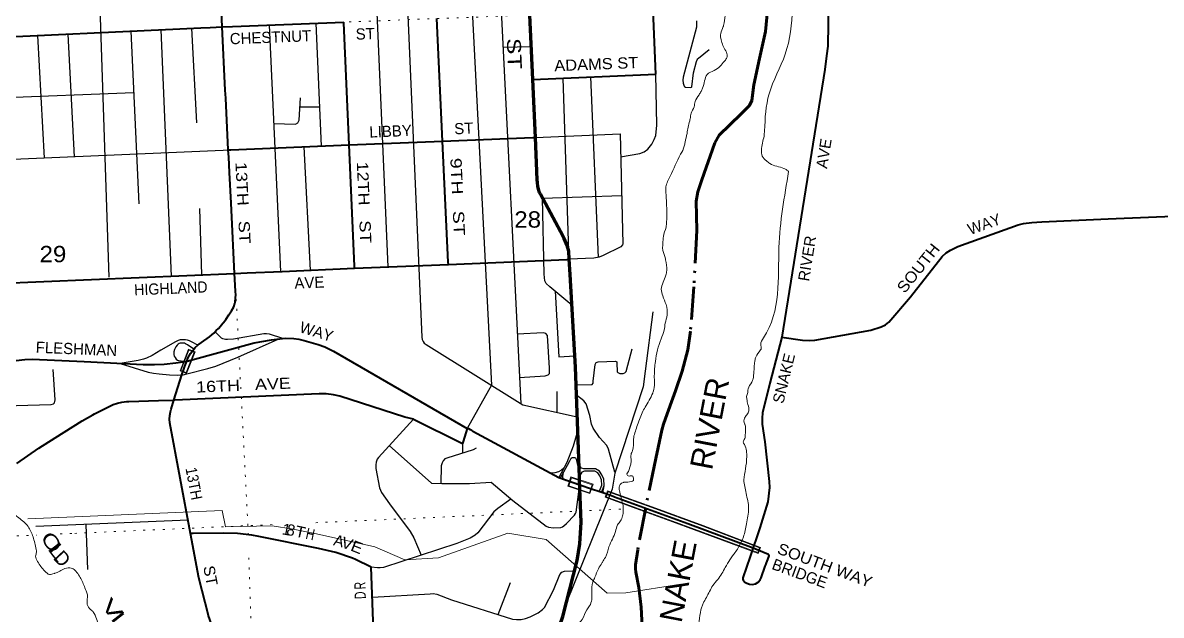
# Model space of a CAD drawing. Header units: feet. Extents: x 757852 to 1040949, y -536576 to -344549.
# Drawn here: x 995058 to 1007275, y -383632 to -377270 of the extents above; entities that cross this region are included whole.
import ezdxf
from ezdxf.enums import TextEntityAlignment as Align

# ---------------------------------------------------------------- set-up
doc = ezdxf.new("R2010")
doc.units = ezdxf.units.FT
doc.header["$LTSCALE"] = 70
doc.linetypes.add('DASH_DOUBLE_DOT', pattern=[9.2, 5, -1.2, 0.3, -1.2, 0.3, -1.2])
doc.linetypes.add('DOTTED', pattern=[1.5, 0.3, -1.2])
for name, color, linetype, lineweight in [('10', 7, 'DASH_DOUBLE_DOT', 70), ('17', 7, 'Continuous', 25), ('23', 7, 'Continuous', 70), ('24', 7, 'Continuous', 25), ('25', 7, 'Continuous', 25), ('26', 7, 'Continuous', 40), ('29', 7, 'Continuous', 25), ('39', 7, 'Continuous', 13), ('46', 7, 'Continuous', 13), ('59', 7, 'Continuous', 13), ('61', 7, 'Continuous', 13), ('7', 7, 'DOTTED', 13)]:
    doc.layers.add(name, color=color, linetype=linetype, lineweight=lineweight)
doc.layers.add('27', color=7, linetype='Continuous')
doc.layers.add('41', color=7, linetype='Continuous')

msp = doc.modelspace()

# ---------------------------------------------------------------- linework, layer by layer
at = {"layer": '10', "lineweight": 60}
for points in [[(1003060, -377020.58), (1003027.3, -377364.57)], [(1003027.3, -377364.57), (1002962.11, -377652.66), (1002904.69, -377936.53), (1002881.87, -378105.26), (1002857.19, -378158.06), (1002762.18, -378250.24), (1002530.16, -378476.18), (1002484.86, -378557.57), (1002433.68, -378703.39), (1002392.99, -378822.26), (1002344.55, -378957.53), (1002301.14, -379085.76), (1002285.51, -379186.52), (1002290.11, -379501.22), (1002259.76, -380106.88), (1002223.49, -380580.81), (1002193.36, -380783.11), (1002132.35, -381012.03), (1002062.29, -381220.62), (1002034.74, -381301.51), (1001971.48, -381468.53), (1001932.47, -381580.32), (1001914.71, -381644.66), (1001851.5, -381949.4), (1001742.25, -382476.75), (1001657.26, -382930.3), (1001632.99, -383090.2), (1001633.6, -383133.7), (1001637.06, -383168.25), (1001669.55, -383334.57)], [(1001669.55, -383334.57), (1001693.39, -383545.41), (1001702.48, -383684.34), (1001701.8, -383784.85), (1001686.18, -383964.44), (1001629.17, -384342.51), (1001537.43, -384803.03), (1001425.4, -385267.77), (1001287.67, -385780.75), (1001177.33, -386305.46), (1001034.33, -387041.95), (1000899.24, -387628.71), (1000837.11, -387869.08), (1000634.49, -388492.04), (1000483.9, -388940.82), (1000411.32, -389139.07), (1000314.18, -389315.66), (1000183.36, -389478.47), (999880.07, -389755.77), (999681.86, -389919.99), (999479.07, -390065.05), (999428.06, -390115.32), (999234.08, -390381.62)]]:
    msp.add_lwpolyline(points, dxfattribs=at)
at = {"layer": '23'}
for points in [[(1000558.89, -378500.89), (1000531.42, -377879.77), (1000500.79, -377187.42)], [(1000921.3, -379809.16), (1000916.37, -379722.9), (1000898.49, -379662.67), (1000867.45, -379585.04), (1000828.46, -379511.09), (1000613.61, -379110.81), (1000604.61, -379091.07), (1000592.86, -379058.16), (1000584.62, -379024.2), (1000579.97, -378989.57), (1000578.96, -378954.64), (1000558.89, -378500.89)], [(1001013.78, -381652.7), (1000987.47, -380966.08), (1000930.74, -379974.17), (1000921.3, -379809.16)], [(1001033.9, -382177.51), (1001032.85, -382150.15), (1001013.78, -381652.7)], [(1000284.75, -385404.54), (1000324.85, -385213.62), (1000470.92, -384715.22), (1000740.87, -383967.61), (1000852.94, -383643.78), (1001007.79, -383042.25), (1001035.92, -382865.21), (1001051.26, -382630.49), (1001033.89, -382177.51)]]:
    msp.add_lwpolyline(points, dxfattribs=at)
at = {"layer": '24'}
for p, q in [((1001244.48, -382306.13), (1001272.81, -382235.18)), ((1001268.17, -382314.24), (1001298.12, -382239.21))]:
    msp.add_line(p, q, dxfattribs=at)
for points in [[(1000811.27, -382157.78), (1000898.42, -381989.44), (1000967.49, -381812.91), (1000999.73, -381701.36), (1001013.78, -381652.7)], [(1000823.8, -382162.07), (1000923.9, -381979.43), (1000943.27, -381946.2), (1000954.9, -381938.82), (1000968.18, -381937.89), (1000979.41, -381938.82), (1000987.55, -381940.66), (1000995.85, -381954.5), (1001031.34, -382110.74)], [(1001298.12, -382239.21), (1001293.71, -382170.82), (1001272.3, -382123.67), (1001247.56, -382085.42), (1001202.92, -382058.12), (1001080.08, -382058.21), (1001052.02, -382051.74), (1001027.84, -382019.49)], [(1000869.05, -382046.18), (1000831.86, -382077.66), (1000805.96, -382090.62), (1000768.96, -382101.73), (1000713.16, -382104.67)], [(1000857.65, -382100.3), (1000848.51, -382136.9), (1000848.51, -382149.86), (1000854.06, -382159.11), (1000886.69, -382183.61)], [(1001272.81, -382235.18), (1001269.06, -382176.99), (1001250.3, -382135.69), (1001229.66, -382103.78), (1001195.89, -382083.13), (1001085.32, -382083.21), (1001055.71, -382096.17), (1001032.35, -382137.1)], [(1001300.29, -382325.24), (1001294.03, -382315.67), (1001291.2, -382310.34), (1001286.91, -382296.13), (1001288.48, -382278.1), (1001290.22, -382272.96), (1001292.18, -382265.14), (1001298.12, -382239.21)]]:
    msp.add_lwpolyline(points, dxfattribs=at)
at = {"layer": '25'}
for points in [[(996935.6, -380732.31), (996868.88, -380694.23), (996845.27, -380684.28), (996824.14, -380676.82), (996803.39, -380673.18), (996775.68, -380673.09), (996748.34, -380675.58), (996724.73, -380681.8), (996695.39, -380694.12), (996541, -380784.68), (996445.12, -380843.44), (996386.5, -380871.22), (996354.4, -380880.74), (996294.75, -380894.42), (996102.76, -380927.99)], [(996765.92, -381049.75), (996778.78, -381048.6), (996817.31, -381041.14), (997042.87, -380982.65), (997127.98, -380956.59), (997365.32, -380861.51), (997797.52, -380665.44)], [(997848.18, -380659.98), (997706.45, -380613.4), (997672.9, -380608.43), (997646.06, -380608.73), (997317.92, -380667.66), (997255.35, -380670.6), (997233.61, -380670.59), (997205.64, -380663.14), (997188.91, -380654.97), (997123.31, -380587.54)], [(996892.38, -380775.79), (996826.94, -380726.86), (996803.95, -380716), (996792.15, -380711.65), (996779.1, -380709.78), (996764.81, -380709.16), (996747.41, -380710.4), (996736.22, -380714.13), (996724.21, -380719.51), (996713.23, -380730.3), (996699.56, -380750.81), (996685.27, -380777.55), (996679.06, -380804.9), (996679.68, -380832.88), (996684.03, -380850.29), (996691.92, -380865.18), (996704.54, -380882.62), (996717.58, -380891.32), (996731.25, -380896.29), (996757.35, -380900.65), (996818.86, -380903.13)], [(996102.76, -380927.99), (996402.58, -381021.64), (996459.41, -381032.43), (996520.3, -381039.89), (996633.39, -381049.84), (996723.09, -381053.42), (996765.92, -381049.75)]]:
    msp.add_lwpolyline(points, dxfattribs=at)
at = {"layer": '26'}
for p, q in [((997196.25, -377312.69), (997149.18, -375990.2)), ((1001851.06, -377820.62), (1001823.68, -377136.8)), ((999562.77, -378541.35), (999500.81, -377225.69)), ((1000531.42, -377879.77), (1001851.06, -377820.62)), ((998561.12, -378582.02), (999562.77, -378541.35)), ((998618.49, -379906.27), (999625.05, -379863.83)), ((994698.94, -380071.56), (997330.69, -379960.58)), ((996680.22, -381321.01), (996765.92, -381049.75)), ((999251.41, -381527.57), (999775.83, -381787.12))]:
    msp.add_line(p, q, dxfattribs=at)
for points in [[(1003743.86, -374378.66), (1003697.89, -377519.52), (1003683.42, -377626.07), (1003664.53, -377769.82), (1003204.53, -380646.84)], [(1003204.53, -380646.84), (1003426.87, -380677.21), (1003497.74, -380681.75), (1003558.2, -380679.65), (1004159.14, -380568.85), (1004269.18, -380535.74), (1004315.05, -380512.78), (1004353.19, -380483.52), (1004584.87, -380213.78), (1004923.28, -379779.32), (1004967.65, -379738.91), (1005013.52, -379711.79), (1005092.36, -379670.74), (1005739.09, -379440.62), (1005795.62, -379426.59), (1005887.13, -379415.59), (1005994.06, -379407.5), (1006706.91, -379374.27), (1011645.52, -379169.61), (1011504.11, -375058.86)], [(997196.25, -377312.69), (997309.64, -377309.54), (998504.02, -377263.83)], [(998561.12, -378582.02), (998504.25, -377269.26), (998504.02, -377263.83)], [(994598.23, -377436.86), (996743.97, -377334.31), (996969.21, -377323.54), (997068.48, -377318.8), (997196.25, -377312.69)], [(997263.37, -378634.72), (997235.26, -378081.09), (997230.83, -377993.76), (997196.25, -377312.69)], [(997263.37, -378634.72), (997289.25, -378633.66), (998561.12, -378582.02)], [(998618.49, -379906.27), (998617.44, -379882.07), (998561.12, -378582.02)], [(999562.77, -378541.35), (1000532.25, -378501.98), (1000558.89, -378500.89)], [(999625.05, -379863.83), (999623.9, -379839.55), (999562.77, -378541.35)], [(997330.69, -379960.58), (997296.26, -379282.35), (997292.37, -379205.81), (997275.71, -378877.75), (997267.27, -378711.44), (997263.37, -378634.72)], [(999625.05, -379863.83), (1000895.92, -379810.23), (1000921.3, -379809.16)], [(997330.69, -379960.58), (997465.53, -379954.89), (997843.08, -379938.97), (998618.49, -379906.27)], [(996765.92, -381049.75), (996784.52, -380990.89), (996792.38, -380966), (996802.55, -380940.89), (996820.4, -380896.83), (996830.56, -380871.74), (996843.46, -380846.83), (996856.98, -380822.75), (996881.35, -380788.35), (996909.18, -380756.68), (996940.17, -380728.1), (996948.98, -380721.54), (996974.21, -380702.74), (996998.98, -380685.35), (997035.31, -380659.85), (997060.46, -380642.2), (997085.31, -380621.7), (997108.65, -380602.46), (997134.87, -380575.77), (997158.56, -380550.85), (997179.34, -380525.77), (997188.03, -380515.29), (997208.6, -380490.46), (997228.26, -380465.29), (997236.31, -380454.98), (997268.59, -380406.44), (997297.71, -380361.76), (997321.55, -380318.67), (997333.47, -380285.2), (997335.39, -380270.58), (997341.93, -380219.42), (997344.62, -380193.25), (997341.09, -380152.55), (997330.73, -379961.39), (997330.69, -379960.58)], [(994731.54, -380924.51), (995081.15, -380886.4), (995158.44, -380883.47), (995715.96, -380906.99), (996348.14, -380940.61), (996471.29, -380937.54), (996574.65, -380935.32), (996700.2, -380921.98), (996821.57, -380901.99), (997542.16, -380708.01), (997728.09, -380672.92), (997872.55, -380657.35), (997965.04, -380658.65), (998020.34, -380666.24), (998079.24, -380681.81), (998227.03, -380724.06), (998300.37, -380750.74), (998392.87, -380794.21), (999825.91, -381625.5)], [(1003204.53, -380646.84), (1003073.33, -381138.36), (1002996.26, -381456.96), (1002993.19, -381514.03), (1002993.19, -381580.78), (1003021.58, -381769.93), (1003067, -382194.86), (1003072.42, -382260.79), (1003052.77, -382414.67), (1002968.17, -382694.66), (1002863.92, -382999.2), (1002784.69, -383228.65), (1002784.71, -383242.73), (1002788.88, -383254.2), (1002806.6, -383276.1), (1002826.41, -383287.57), (1002855.21, -383298.86), (1002888.96, -383302.18), (1002921.28, -383292.79), (1002949.43, -383276.1), (1002970.2, -383252.54), (1002980.7, -383231.25), (1003025.53, -383105.05), (1003031.67, -383091.1), (1003040.01, -383068.16), (1003053.56, -383034.78), (1003067.11, -382993.07), (1003063.99, -382981.6), (1003060.86, -382978.47), (1002894.28, -382910.51)], [(999251.41, -381527.57), (999157.46, -381505.35), (998460.44, -381279.52), (998390.9, -381264.15), (998314.27, -381255.16), (998237.12, -381254.23), (996690.31, -381320.69), (996680.22, -381321.01)], [(994993.18, -382001.43), (995230.59, -381838.82), (995404.22, -381725.74), (995693.57, -381542.67), (995808.47, -381477.93), (995828.94, -381468), (995985.3, -381389.39), (995985.33, -381389.37), (996029.11, -381369.11), (996074.76, -381353.54), (996121.79, -381342.82), (996144.63, -381340.08), (996169.58, -381337.09), (996194.63, -381336.3), (996515.43, -381326.22), (996680.22, -381321.01)], [(996858.95, -382753.51), (996635.26, -381565.1), (996633.39, -381525.47), (996635.67, -381485.86), (996642.09, -381446.7), (996648.96, -381419.94), (996680.22, -381321.01)], [(999825.91, -381625.5), (999782.75, -381764.78), (999775.83, -381787.12)], [(1000811.27, -382157.78), (999888.54, -381658.25), (999877.37, -381649.61), (999861.55, -381639.56), (999844.76, -381631.21), (999827.46, -381624.76)], [(1001250.24, -382308.1), (1001160.71, -382277.44), (1001036.09, -382234.76), (1000811.27, -382157.78)], [(1001400, -382359.38), (1001374.54, -382350.66), (1001250.24, -382308.1)], [(1002894.28, -382910.51), (1002194.26, -382649.56), (1001409.39, -382362.59), (1001400, -382359.38)], [(999180, -385098.15), (998958.26, -384898.36), (998906.08, -384848.45), (998848.96, -384804.28), (998787.54, -384766.31), (998777.23, -384760.78), (998805.95, -384520.24), (998828.78, -383986.53), (998798.07, -383115.99), (998629.94, -383033.71), (998595.17, -383019.34), (998416.42, -382958.28), (998232.26, -382916.25), (997591.32, -382784.26), (997516.93, -382769.94), (997363.22, -382752.64), (997208.54, -382751.5), (996887.75, -382753.35), (996858.95, -382753.51)], [(997630.97, -385683.05), (997627.22, -385650.56), (997549.64, -385244.28), (997534.99, -385185.21), (997463.68, -384961.88), (997370.85, -384729.73), (997353.38, -384679.68), (997309.44, -384518.97), (997282.55, -384354.55), (997257.62, -384228.48), (997219.65, -384105.72), (997205.18, -384068.28), (997052.25, -383637.47), (997051.68, -383635.64), (996948.76, -383230.69), (996858.95, -382753.51)]]:
    msp.add_lwpolyline(points, dxfattribs=at)
at = {"layer": '29'}
for p, q in [((999996.72, -373230.9), (1000401.03, -381357.29)), ((998688.25, -373283.54), (998976.55, -379891.17)), ((999677.62, -373243.74), (1000088.85, -381162.76)), ((995781.94, -374067.97), (995980.02, -380000.87)), ((996217.52, -377359.36), (996303.99, -379215.6)), ((996540.55, -377344.03), (996651.15, -379989.24)), ((996927.13, -378342.67), (996871.47, -377328.21)), ((997700.27, -377294.59), (997822.74, -379939.83)), ((998201.63, -377275.4), (998258.75, -378594.3)), ((995216.63, -377407.31), (995287.6, -378722.8)), ((995540.62, -377391.82), (995610.69, -378709.81)), ((1000210.75, -377532.82), (1000515.78, -377526.26)), ((1000916.37, -379722.9), (1000857.94, -377865.13)), ((1001150.9, -377852), (1001231.71, -379789.68)), ((994622.89, -378081.94), (996248.15, -378016.97)), ((998033.26, -378172.81), (998240.41, -378170.8)), ((998075.07, -378601.75), (998141.81, -379926.37)), ((994648.36, -378748.5), (997289.25, -378633.66)), ((1000636.4, -379153.27), (1001484.67, -379125.35)), ((996955.88, -379262.98), (996973.93, -379975.62)), ((1000088.85, -381162.76), (999827.46, -381624.76)), ((1000788.17, -381229.11), (1000790.5, -381453.25)), ((996832.33, -382612.1), (995199.34, -382677.03)), ((995735.14, -382655.73), (995751.84, -383142.04)), ((1000160.76, -383624.97), (1000293.21, -383281.6))]:
    msp.add_line(p, q, dxfattribs=at)
for points in [[(998236.49, -373017.24), (999009.05, -372986.03), (999340.63, -380645.21), (999344.38, -380669.63), (999355.59, -380692.07), (999366.8, -380710.76), (999386.93, -380725.37), (1000423.17, -381371.09), (1001008, -381501.9)], [(1002286.68, -377250.52), (1002287.62, -377282.31), (1002285.9, -377317.67), (1002144.21, -377852.17), (1002139.56, -377885.74), (1002145.63, -377918.93), (1002154.97, -377948.84), (1002159.18, -377955.85), (1002169.78, -377959.55), (1002225.97, -377963.8), (1002232.98, -377961.46), (1002235.96, -377956.19), (1002254.48, -377806.31), (1002288.1, -377686.62), (1002295.57, -377668.86), (1002303.05, -377657.64), (1002310.52, -377650.16), (1002424.72, -377556.15)], [(1001473.32, -378710.83), (1001681.27, -378672.68), (1001724.76, -378655.12), (1001764, -378625.21), (1001808.84, -378574.72), (1001835, -378522.37), (1001849.95, -378479.37), (1001862.8, -378367.6), (1001851.06, -377820.62)], [(997749.16, -378350.59), (997983.53, -378357.42), (998008.47, -378345.67), (998023.7, -378317.14), (998039.62, -378076.83)], [(1000558.89, -378500.89), (1001466.91, -378462.54), (1001497.37, -379642.03), (1001494.01, -379654.47), (1001477.19, -379676.9), (1001284.74, -379770.39), (1001243.64, -379785.34), (1001187.54, -379796.64), (1000921.3, -379809.16)], [(1000949.5, -380302.13), (1000712.06, -380106), (1000673.76, -380069.54), (1000659.75, -380040.56), (1000653.21, -379970.44), (1000636.4, -379153.27)], [(1000769.28, -380153.27), (1000809.17, -380856.37), (1000980.7, -380847.66)], [(1001818.07, -380372.4), (1001737.94, -381010.44), (1001716.34, -381178.58), (1001409.65, -382105.87), (1001382.24, -382278.33), (1000886.48, -383513.48)], [(1000387.09, -381077.09), (1000663.92, -381061.78), (1000695.68, -381050.56), (1000711.77, -381036.42), (1000710.81, -380978.1), (1000690.08, -380626.15), (1000671.39, -380607.46), (1000641.26, -380599.25), (1000365.23, -380613.24)], [(1000994.86, -381158.87), (1001168.39, -381153.39), (1001177.73, -381140.3), (1001180.47, -381119.27), (1001199.46, -380939.19), (1001209.5, -380917.81), (1001232.12, -380909.35), (1001418.84, -380903.89), (1001431.84, -380910.33), (1001433.71, -380921.55), (1001435.57, -381016.9), (1001445.13, -381025.32), (1001463.6, -381035.6), (1001499.1, -381035.6), (1001519.65, -381028.12), (1001532.97, -381012.81), (1001549.65, -380945.54), (1001597.12, -380772.06)], [(994736.83, -381386.73), (995363.97, -381368.53), (995387.25, -381361.15), (995398.46, -381349.94), (995405.64, -381318.11), (995382.2, -380992.7)], [(1001412.85, -382096.18), (1001344.96, -381849.83), (1001326.24, -381810.23), (1001245.43, -381723.77), (1001177.94, -381622.55), (1001161.85, -381580.6), (1001142.81, -381485.46), (1001102.28, -381360.73), (1001079.64, -381328.2), (1000999.01, -381267.36)], [(999251.41, -381527.57), (998873.53, -381936.87), (998860.88, -381955.48), (998849.67, -381987.26), (998845.93, -382015.31), (998845.46, -382057.04), (998887.04, -382262.1), (998906.78, -382313.55), (998993.33, -382433.93), (999215.88, -382733.25), (999255.22, -382798.99), (999332.03, -382987.35)], [(998988.95, -381809.63), (999442.6, -382213.87), (999553.31, -382216.3), (999852.86, -382215.16), (1000083.5, -382203.44), (1000316.74, -382400.9), (1000673.24, -382673.43), (1000699.29, -382687.38), (1000753.59, -382692.12), (1000830.19, -382688.38), (1000848.87, -382682.78), (1000865.35, -382670.89), (1000891.85, -382647.25), (1000979.66, -382557.51), (1000990.87, -382540.68), (1000994.68, -382525.45), (1001035.63, -382222.8)], [(999921.88, -381837.19), (999890.82, -381854.99), (999609.81, -381943.74), (999588.63, -381952.68), (999569.94, -381973.25), (999556.86, -381995.69), (999547.72, -382027.4), (999543.86, -382216.34)], [(999775.83, -381787.12), (999776.08, -381835.94), (999776.08, -381891.53)], [(1000294.58, -382384.31), (1000154.74, -382483.65), (1000113.78, -382521.91), (999940.81, -382746.33), (999913.35, -382771.59), (999860.46, -382802.42), (999714.88, -382862.18), (998927.7, -383119.54), (998894.5, -383123.99), (998862.74, -383123.99), (998798.07, -383115.99)], [(998809.42, -383437.59), (999428.85, -383400.69), (999461.55, -383399.76), (999501.29, -383406.37), (999659.19, -383466.77), (1000313.14, -383673.04), (1000356.52, -383676.47), (1000407.89, -383677.4), (1000453.68, -383667.12), (1000502.95, -383649.31), (1000590.07, -383607.29), (1000635.65, -383570.11), (1000657.33, -383547.46), (1000751.78, -383362.95), (1000821.62, -383194.37), (1000844.17, -383167.93), (1000870.33, -383156.71), (1000986.45, -383153.8)]]:
    msp.add_lwpolyline(points, dxfattribs=at)
at = {"layer": '39'}
msp.add_line((1001496.15, -382436.61), (1001496.24, -382436.97), dxfattribs=at)
for points in [[(1003017.94, -378429.05), (1003066.43, -378032.15), (1003240.18, -377605.52), (1003319.22, -377117.85), (1003343.6, -376284.04), (1003385.42, -375095.51), (1003335.44, -374095.32), (1003229.59, -373219.84), (1003126.75, -372652.08), (1003112.9, -372266.27), (1003227.72, -372046.94), (1003546.09, -371894.85), (1004468.33, -371699.3), (1004820.24, -371753.26), (1005235.86, -371788.88), (1005645.45, -371768.37), (1006046.99, -371748.15), (1006360.76, -371916.13), (1006551.37, -372183.02), (1006999.32, -372839.18), (1007422.1, -373186.4), (1007624.72, -373283.86), (1007799.99, -373235.42), (1007972.04, -373321.89), (1008179.25, -373378.95), (1008665.26, -373470.42), (1009330.41, -373509.29), (1009919.31, -373609.21), (1010342.33, -373739.12), (1010791.7, -373930.47), (1011242.14, -374095.64), (1011523.75, -374152.08), (1011650.44, -374177.92)], [(1002332.36, -373712.9), (1002320.91, -373765.52), (1002324.64, -373826.62), (1002363.43, -373884.19), (1002382.72, -373922.11), (1002381.81, -373992.65), (1002378.86, -374136.41), (1002398.25, -374346.6), (1002411.51, -374584.6), (1002434.53, -374747.58), (1002461.71, -374850.26), (1002517.84, -375063.34), (1002540.07, -375213.32), (1002529.79, -375301.42), (1002533.14, -375356.02), (1002533.69, -375365.12), (1002546.9, -375516.98), (1002563.11, -375675.18), (1002581.23, -375800.62), (1002595.05, -375919.81), (1002591.97, -375976.12), (1002581.05, -376053.82), (1002584.95, -376117.53), (1002591.08, -376281.58), (1002595.33, -376500.57), (1002594.87, -376727.69), (1002607.28, -376994.45), (1002595.87, -377192.25), (1002577.52, -377297.83), (1002574.42, -377311.08), (1002547.66, -377385.87), (1002548.16, -377436.74), (1002593.36, -377556.54), (1002616.53, -377615.1), (1002608.42, -377653.46), (1002585.55, -377684.93), (1002541.67, -377736.01), (1002477.88, -377781.85), (1002402.23, -377825.81), (1002374.99, -377892.81), (1002353.83, -377973.76), (1002336.32, -378007.51), (1002316.1, -378042.52)], [(1002316.1, -378042.52), (1002273.74, -378115.9), (1002261.56, -378172.79), (1002230.41, -378240.03), (1002219.85, -378302.05), (1002214.62, -378323.26), (1002185.91, -378458.29)], [(1002185.91, -378458.29), (1002165.95, -378552.14), (1002156.87, -378595.79), (1002117.74, -378681.81), (1002004.12, -378916.13), (1001960.32, -379032.46), (1001959.13, -379076.92), (1001967.53, -379235.6), (1001967.39, -379403.97), (1001960.72, -379465.73), (1001932.79, -379564.09), (1001930.8, -379595.54), (1001926.41, -379715.88), (1001953.93, -379802.88), (1001956.02, -379815.8), (1001968.31, -379931.16), (1001959.63, -379981.32), (1001910.09, -380131.94), (1001924.79, -380201.48), (1001960.59, -380295.78), (1001972.63, -380407.25), (1001951.95, -380496.01), (1001940.88, -380571.1), (1001907.35, -380663.28), (1001846.55, -380907.29), (1001834.98, -381059.42), (1001835.85, -381137.67), (1001823.29, -381231.13), (1001817.66, -381245.84), (1001736.91, -381398.47), (1001705.22, -381456.6), (1001649.09, -381606.34), (1001611.61, -381740.54), (1001600.96, -381865.2), (1001585.05, -381904.06), (1001586.75, -381974.43), (1001579.13, -382020.6), (1001543.91, -382106.36), (1001540.32, -382111.81), (1001553.54, -382135.76), (1001596.54, -382134.33), (1001611.77, -382169.9), (1001609.97, -382183.07), (1001588.57, -382196.17), (1001513.3, -382203.58), (1001505.57, -382205.38), (1001467.82, -382228.67), (1001457.71, -382255.41), (1001461.32, -382293.02), (1001496.24, -382436.97)], [(1003276.64, -378867.47), (1003267.26, -378857.03), (1003255.79, -378850.78), (1003226.6, -378834.1), (1003149.36, -378810.44), (1003073.93, -378780.82), (1003037.71, -378753.56), (1002994.01, -378700.52), (1002983.88, -378638.33), (1003012.13, -378485.99), (1003017.94, -378429.04)], [(1002794.34, -382177.73), (1002813.43, -382059.63), (1002826.79, -381927.43), (1002823.27, -381867.59), (1002801.12, -381798.06), (1002789.7, -381771.13), (1002805.32, -381735.31), (1002811.54, -381692.04), (1002814.28, -381625.44), (1002806.13, -381581.44), (1002803.34, -381576.33), (1002803.63, -381513.74), (1002827.16, -381480.22), (1002849.05, -381437.64), (1002840.03, -381370.2), (1002827.34, -381309.42), (1002827.29, -381272.92), (1002835.59, -381250.43), (1002841.61, -381201.95), (1002880.62, -381128.71), (1002894.9, -381091.64), (1002903.92, -381018.28), (1002915.15, -380899.19), (1002924.12, -380859.72), (1002974.75, -380783.41), (1002980.93, -380774.05), (1002976.43, -380723.78), (1003005.61, -380652.86), (1003172.41, -379681.95), (1003276.64, -378867.47)], [(1002742.06, -382892.81), (1002790.99, -382790.62), (1002823.54, -382648.54), (1002847.46, -382484.63), (1002820.59, -382322.72), (1002794.34, -382177.73)], [(994666.31, -382391.16), (994667.09, -382391.7), (994765.84, -382429.93), (994808.65, -382454.57), (994913.97, -382513.31), (995015.31, -382585.37), (995114.3, -382678.65), (995167.71, -382789.53), (995201.06, -382925.02), (995204.27, -382953.8), (995195.64, -382997.52), (995216.02, -383054.97), (995295.83, -383158.75), (995344.37, -383192.96), (995394.51, -383182.99), (995400.39, -383181.52), (995508.23, -383129.96), (995578.66, -383124.39), (995616.44, -383148.43), (995687.33, -383252.93), (995737.08, -383368.11), (995750.59, -383414.08), (995748.91, -383470.27), (995750.36, -383515.2), (995787.68, -383572.3), (995813.47, -383596.29), (995849.19, -383671.54), (995913.98, -383787.53), (995976.39, -383833.64), (995999.9, -383866.82), (996004.56, -383875.45), (996017.91, -383906.43), (996046.07, -383935.24), (996064.77, -383970.79), (996139.71, -384075.97), (996210.14, -384122.45), (996237, -384160.37), (996247.54, -384193.56), (996250.35, -384282.42), (996262.34, -384321.51), (996326.13, -384398.54), (996353.61, -384431.41), (996390.31, -384506.57), (996428.61, -384563.61), (996477.91, -384594.74), (996484.17, -384598.25), (996571.93, -384688.4), (996625.88, -384741.19), (996674.64, -384765.36), (996754.32, -384802.1), (996777.67, -384820.28), (996815.9, -384876.31), (996842.61, -384951.28), (996856.95, -385008.19), (996835.73, -385069.92), (996807.26, -385128.22), (996802.69, -385185.63), (996813.52, -385248.84), (996858.77, -385305.32), (996884.49, -385341.32), (996911.27, -385417.27), (996914.78, -385424), (996928.29, -385443.96), (996928.06, -385519.04), (996896.39, -385613.63), (996860.29, -385663.52), (996801.75, -385694.17), (996741.46, -385727.97), (996723.08, -385774.46), (996684.45, -385869.59), (996668.5, -385921.91), (996626.07, -385980.31), (996561.97, -386081.46), (996555.18, -386095.82)], [(1001496.24, -382436.97), (1001502.23, -382513.58), (1001493.63, -382565.03), (1001473.41, -382618.52), (1001440.84, -382662.36), (1001418.96, -382731.61), (1001348.03, -382895.35), (1001309.44, -383011.35), (1001278.48, -383060.3), (1001272.62, -383071.12), (1001234.58, -383132.27), (1001198.37, -383223.32), (1001176.6, -383273), (1001164.25, -383391.23), (1001163.51, -383464.37), (1001140.18, -383531.1), (1001111.35, -383572.1), (1001061.63, -383677.05), (1001016.37, -383726.92), (1000974.45, -383831.39), (1000915.54, -383999.57), (1000925, -384047.26), (1000976.96, -384149.66), (1001003.53, -384221.05), (1001008.49, -384280.77), (1001007.9, -384292.55), (1000995.69, -384370.32), (1000957.94, -384457.56), (1000923.4, -384511.96), (1000838.42, -384616.56), (1000774.68, -384684.56), (1000740.12, -384759.85), (1000681.85, -384938.44), (1000683.92, -385036.18), (1000702.62, -385085.89), (1000757.99, -385201.12), (1000855.57, -385344.98), (1000858.6, -385394.38), (1000842.41, -385471.11), (1000840.2, -385477.78), (1000832.63, -385610.07), (1000834, -385803.13), (1000835.27, -385951.82), (1000829.48, -386027.88), (1000814.45, -386081.04), (1000782.15, -386107.9), (1000761.26, -386107.92), (1000746.16, -386095.83), (1000745.31, -386060.64), (1000757.24, -386020.74), (1000754.64, -385956.95), (1000707.74, -385894.69), (1000663.31, -385872.72), (1000612.19, -385869.46), (1000547.69, -385903.58), (1000540.36, -385911.88), (1000504.05, -385958.56), (1000486.5, -386013.19), (1000469.86, -386061.23), (1000409.11, -386092.51), (1000350, -386171.96), (1000310.28, -386269.75), (1000279.33, -386318.71), (1000260.44, -386351.24), (1000216.82, -386513.23), (1000200.38, -386650), (1000175.49, -386733.8), (1000116.37, -386941.15), (1000055.31, -387138.19), (1000051.97, -387147.54), (999996.93, -387400.3), (999941.7, -387628.28), (999922.81, -387767.82), (999931.89, -387788.12), (999966.58, -387800.27), (999987.97, -387787.16), (1000009.63, -387757.07), (1000053.04, -387634.24), (1000067.79, -387598.07), (1000135.8, -387557.19), (1000171.52, -387522.3), (1000231.8, -387483.22), (1000281.4, -387461.79), (1000410.67, -387440.51), (1000417.01, -387437.49), (1000461.66, -387420.29), (1000510.06, -387379.36), (1000555.72, -387335.99), (1000586.05, -387383.66), (1000581.14, -387410.07), (1000530.79, -387504.63), (1000467.93, -387650.88), (1000443.53, -387785.54), (1000422.85, -387874.31), (1000395.46, -387938.69), (1000306.01, -388098.38), (1000255.17, -388185.13)], [(999762.94, -390359), (999782.89, -390321.98), (999833.96, -390257.39), (999922.5, -390148.31), (1000033.32, -390042.25), (1000072.53, -390009.42), (1000114.58, -389947.8), (1000203.64, -389817.83), (1000282.92, -389705.2), (1000357.67, -389611), (1000433.67, -389515.44), (1000531.9, -389421.63), (1000625.94, -389355.35), (1000677.15, -389294.67), (1000698.37, -389233.86), (1000700.63, -389224.65), (1000725.23, -389114.16), (1000767.42, -388950.84), (1000793.89, -388855.94), (1000796.92, -388797.15), (1000821.13, -388641.06), (1000845.32, -388555.36), (1000878.51, -388500.6), (1000940.18, -388405.62), (1000989.95, -388341.08), (1000998.53, -388291.2), (1001039.23, -388122.72), (1001090.63, -387996.85), (1001095.93, -387928.85), (1001118.21, -387861.48), (1001121.77, -387852.22), (1001153.11, -387747.99), (1001193.66, -387610.8), (1001223.99, -387479.24), (1001251.05, -387364.76), (1001266.9, -387229.84), (1001273.85, -387170.9), (1001302.64, -387103.28), (1001348.68, -386973.71), (1001381.86, -386848.55), (1001393.48, -386810.28), (1001400.86, -386727.85), (1001425.73, -386625.19), (1001451.33, -386506.84), (1001454.96, -386498.88), (1001493.2, -386404.81), (1001523.04, -386330.63), (1001523.86, -386247.16), (1001525.98, -386093.23), (1001587.65, -385963.04), (1001618.56, -385882.29), (1001637.03, -385782.49), (1001639.87, -385718.49), (1001654.67, -385660.54), (1001667.35, -385615.72), (1001704.91, -385538.62), (1001750.39, -385428.62), (1001756.75, -385354.06), (1001749.95, -385276.11), (1001749.61, -385266.99), (1001747.96, -385222.73), (1001760.41, -385171.4), (1001769.48, -385134.54), (1001817.02, -385045.31), (1001851.74, -384997.02), (1001884.25, -384924.02), (1001931.99, -384804.81), (1001934.59, -384769.51), (1001959.27, -384661.63), (1001981.26, -384586.45), (1002011.6, -384560.49), (1002052.01, -384524.99), (1002109.02, -384444.53), (1002185.31, -384321.59), (1002188.93, -384313.62), (1002216.6, -384216.06), (1002219.4, -384150.76), (1002222.43, -384021.57), (1002224.94, -383983.67), (1002254.89, -383912.08), (1002297.12, -383785.26), (1002320.03, -383664.42), (1002344.18, -383542.21), (1002359.76, -383505.09), (1002428, -383375.95), (1002463.39, -383310.67), (1002515.82, -383247.34), (1002597.08, -383117.67), (1002701.97, -382957.09), (1002709.45, -382947.67), (1002742.06, -382892.81)]]:
    msp.add_spline(points, degree=3, dxfattribs=at)
at = {"layer": '46'}
msp.add_lwpolyline([(995111.21, -382595.09), (997197.37, -382505.28), (997233.91, -382682.56), (997733.01, -382670.14), (997958.45, -382707.38), (998209.75, -382756.58), (998837.44, -382898.16), (999156.35, -383035.11), (999518.08, -383014.54), (1000262.47, -382751.53), (1000674.72, -382817.04), (1001327.79, -383394.03), (1001529.1, -383390.15), (1002120.94, -383298.35)], dxfattribs=at)
at = {"layer": '59'}
for points in [[(1000940.73, -382146.82), (1001177.9, -382225.88), (1001144.69, -382325.49), (1000907.52, -382246.44)], [(1000945.78, -382156.93), (1000917.63, -382241.38), (1001139.63, -382315.37), (1001167.78, -382230.93)]]:
    msp.add_lwpolyline(points, close=True, dxfattribs=at)
at = {"layer": '61'}
for p, q in [((996745.26, -381007.58), (996836.41, -380774.79)), ((996836.41, -380774.79), (996906.25, -380802.12)), ((1001308.4, -382364.71), (1001334.32, -382294.78)), ((1002975.33, -382902.78), (1002950.94, -382968.6))]:
    msp.add_line(p, q, dxfattribs=at)
for points in [[(996906.25, -380802.12), (996815.1, -381034.9), (996745.26, -381007.58)], [(1002950.94, -382968.6), (1002496.31, -382801.46), (1002030.57, -382628.03), (1001637.61, -382485.05), (1001308.4, -382364.71)], [(1001334.32, -382294.78), (1001531.77, -382365.9), (1001812.26, -382467.84), (1002358.7, -382669.07), (1002975.33, -382902.78)]]:
    msp.add_lwpolyline(points, dxfattribs=at)
for points in [[(996755.63, -381003.03), (996840.94, -380785.14), (996895.89, -380806.65), (996810.56, -381024.54)], [(1001319.24, -382360.17), (1001338.85, -382305.08), (1001529.03, -382373.41), (1001809.49, -382475.34), (1002355.86, -382676.55), (1002965.06, -382907.93), (1002946.3, -382958.52), (1002499.1, -382793.96), (1002033.3, -382620.51), (1001640.35, -382477.53)]]:
    msp.add_lwpolyline(points, close=True, dxfattribs=at)
at = {"layer": '7'}
for p, q in [((998201.46, -382637.76), (1001498.63, -382491.93)), ((995458.96, -382759.05), (995616.06, -382752.1)), ((995616.06, -382752.1), (997748.18, -382657.8)), ((992055.72, -382909.57), (995204.85, -382770.29))]:
    msp.add_line(p, q, dxfattribs=at)
for points in [[(997477.12, -382770.21), (997473.98, -382670.15), (997196.25, -377312.9), (997010.23, -371976.12), (997001.65, -371347.03)], [(997068.48, -377318.78), (997196.25, -377312.69), (1002603.19, -377106.74)], [(980158.89, -377976.65), (981173.61, -377960.11), (986453.99, -377702.54), (991889.09, -377565.77), (997068.48, -377318.78)], [(997735.17, -390447.21), (997640.44, -387967), (997484.86, -383016.22)]]:
    msp.add_lwpolyline(points, dxfattribs=at)

# ---------------------------------------------------------------- texts
at = {"layer": '17', "width": 1.3}
msp.add_text('6TH    ST', height=150, rotation=272.533, dxfattribs=at).set_placement((1000216.32, -376655.95))
at = {"layer": '27'}
for s, rotation, p in [('CHESTNUT', 2.191, (997281.6, -377501.52)), ('ST', 2.191, (998632.71, -377451.93)), ('ST', 2.325, (999690.32, -378468.18)), ('LIBBY', 2.325, (998779.36, -378503.1)), ('AVE', 80.916, (1003688.5, -378840.95)), ('WAY', 19.587, (1005223.86, -379549.65)), ('RIVER', 80.916, (1003495.08, -380051.58)), ('AVE', 2.415, (997975.28, -380126.19)), ('WAY', 342.882, (998018.02, -380589.34)), ('FLESHMAN', 357.584, (995194.82, -380812.48)), ('SNAKE', 76.401, (1003218.91, -381366.4)), ('BRIDGE', 339.814, (1003086.52, -383132.61))]:
    msp.add_text(s, height=120, rotation=rotation, dxfattribs=at).set_placement(p)
for s, rotation, width, p in [('ADAMS ST', 2.296, 1.1, (1000763.47, -377791.27)), ('9TH   ST', 272.696, 1.3, (999645.7, -378723.63)), ('13TH   ST', 272.907, 1.2, (997339.43, -378767.76)), ('12TH   ST', 272.48, 1.2, (998642.19, -378763.77)), ('SOUTH', 51.341, 1.1, (1004521.2, -380183.26)), ('HIGHLAND', 2.415, 0.95, (996255.52, -380197.65)), ('16TH   AVE', 2.46, 1.2, (996920.59, -381241.64)), ('13TH', 280.66, 0.9, (996803.54, -382055.08)), ('SOUTH WAY', 339.576, 1.1, (1003143.71, -382964.13)), ('ST', 280.66, 1.05, (996994.05, -383111.32))]:
    msp.add_text(s, height=120, rotation=rotation, dxfattribs=dict(at, width=width)).set_placement(p)
for s, rotation, p in [('1', 349.294, (997876.26, -382769.29)), ('8', 349.294, (997924.64, -382775.19)), ('A', 345.652, (998436.09, -382891.25))]:
    msp.add_text(s, height=120, rotation=rotation, dxfattribs=at).set_placement(p, align=Align.CENTER)
for s, rotation, width, p in [('T', 347.829, 1.1, (998024.5, -382795.2)), ('H', 347.829, 0.8, (998131.42, -382819.04)), ('V', 341.788, 1.1, (998519.22, -382917.87)), ('E', 338.647, 1.15, (998623.01, -382956.1)), ('R', 92.02, 0.7, (998736.22, -383311.59)), ('D', 92.02, 0.7, (998738.5, -383415.27))]:
    msp.add_text(s, height=120, rotation=rotation, dxfattribs=dict(at, width=width)).set_placement(p, align=Align.CENTER)
at = {"layer": '41'}
for s, rotation, p in [('RIVER', 79.134, (1002453.78, -382081.5)), ('SNAKE', 79.2, (1002085.92, -383934.68))]:
    msp.add_text(s, height=242.7, rotation=rotation, dxfattribs=at).set_placement(p)
for s, rotation, width, p in [('O', 306.264, 1.4, (995305.64, -382890.14)), ('L', 307.41, 1.8, (995375.47, -382995.68)), ('V', 308.635, 1.7, (995958.37, -383611.75)), ('I', 307.993, 1.55, (996019.37, -383701.34))]:
    msp.add_text(s, height=150, rotation=rotation, dxfattribs=dict(at, width=width)).set_placement(p, align=Align.CENTER)
msp.add_text('D', height=150, rotation=313.016, dxfattribs=at).set_placement((995426.27, -383075.08), align=Align.CENTER)
at = {"layer": '7', "width": 1.1}
for s, p in [('28', (1000332.39, -379469.54)), ('29', (995238.02, -379841.2))]:
    msp.add_text(s, height=175.5, dxfattribs=at).set_placement(p)

doc.saveas('drawing.dxf')
